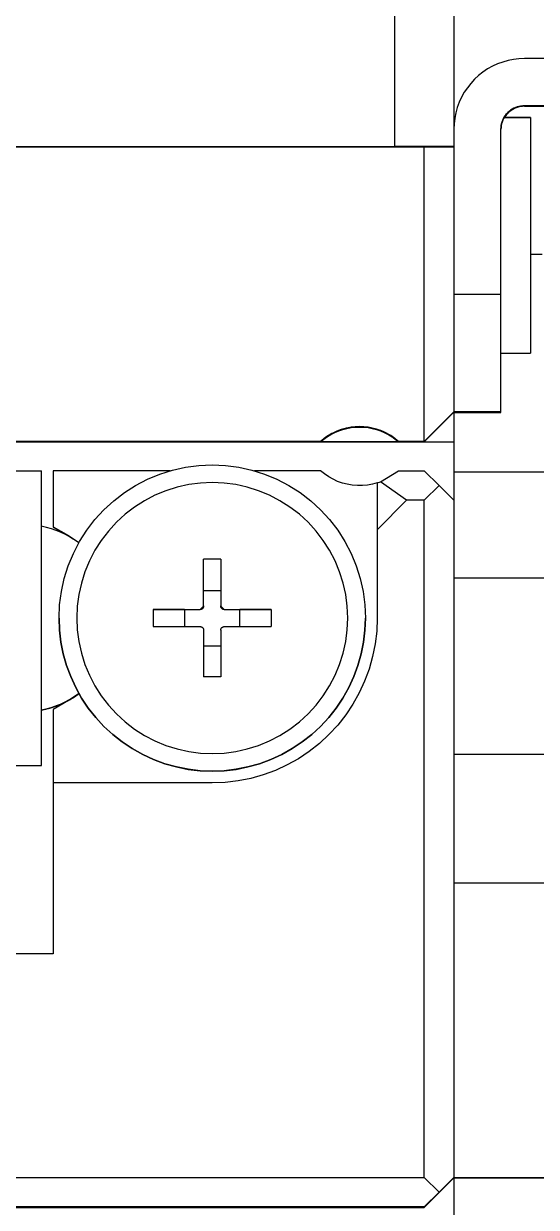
# Model space of a CAD drawing. Extents: x 0 to 634, y -8 to 556.
# Drawn here: x 608.23 to 616.93, y 260.28 to 280.38 of the extents above; entities that cross this region are included whole.
import ezdxf

# ---------------------------------------------------------------- set-up
doc = ezdxf.new("R2010")
doc.units = 0
doc.header["$LTSCALE"] = 0.5
doc.layers.add('MSM_CONTINUOUS', color=7, linetype='CONTINUOUS')

msp = doc.modelspace()

# ---------------------------------------------------------------- linework, layer by layer
at = {"layer": 'MSM_CONTINUOUS'}
for p, q in [((614.526, 278.287), (614.526, 309.287)), ((615.526, 309.287), (615.526, 278.287)), ((616.539, 279.768), (616.446, 279.749)), ((616.632, 279.779), (616.539, 279.768)), ((616.726, 279.783), (616.632, 279.779)), ((630.326, 279.783), (616.726, 279.783)), ((616.099, 279.606), (616.021, 279.553)), ((616.182, 279.652), (616.099, 279.606)), ((616.267, 279.691), (616.182, 279.652)), ((616.356, 279.724), (616.267, 279.691)), ((616.446, 279.749), (616.356, 279.724)), ((615.878, 279.431), (615.814, 279.362)), ((615.947, 279.495), (615.878, 279.431)), ((616.021, 279.553), (615.947, 279.495)), ((615.703, 279.21), (615.657, 279.127)), ((615.756, 279.288), (615.703, 279.21)), ((615.814, 279.362), (615.756, 279.288)), ((615.618, 279.042), (615.585, 278.953)), ((615.657, 279.127), (615.618, 279.042)), ((616.573, 278.952), (616.603, 278.963)), ((616.59, 278.957), (616.623, 278.968)), ((616.624, 278.965), (616.591, 278.955)), ((616.591, 278.954), (616.624, 278.965)), ((616.603, 278.963), (616.633, 278.972)), ((616.633, 278.971), (616.603, 278.962)), ((616.623, 278.968), (616.657, 278.975)), ((616.658, 278.973), (616.624, 278.965)), ((616.624, 278.965), (616.658, 278.972)), ((616.658, 278.969), (616.625, 278.961)), ((616.633, 278.972), (616.664, 278.978)), ((616.664, 278.977), (616.633, 278.971)), ((616.657, 278.975), (616.692, 278.98)), ((616.692, 278.977), (616.658, 278.973)), ((616.658, 278.972), (616.692, 278.977)), ((616.692, 278.973), (616.658, 278.969)), ((616.664, 278.978), (616.695, 278.981)), ((616.695, 278.981), (616.664, 278.977)), ((616.692, 278.98), (616.726, 278.981)), ((616.726, 278.979), (616.692, 278.977)), ((616.692, 278.977), (616.726, 278.978)), ((616.726, 278.974), (616.692, 278.973)), ((616.695, 278.981), (616.726, 278.983)), ((616.726, 278.982), (616.695, 278.981)), ((630.326, 278.983), (616.726, 278.983)), ((616.726, 278.983), (616.726, 278.982)), ((616.726, 278.982), (617.526, 278.982)), ((617.526, 278.981), (616.726, 278.981)), ((616.726, 278.981), (616.726, 278.979)), ((616.726, 278.979), (617.526, 278.979)), ((617.526, 278.978), (616.726, 278.978)), ((616.726, 278.978), (616.726, 278.974)), ((616.726, 278.974), (621.526, 278.974)), ((615.541, 278.77), (615.53, 278.677)), ((615.56, 278.863), (615.541, 278.77)), ((615.585, 278.953), (615.56, 278.863)), ((616.357, 278.736), (616.37, 278.764)), ((616.37, 278.763), (616.357, 278.735)), ((616.37, 278.764), (616.385, 278.792)), ((616.385, 278.791), (616.37, 278.763)), ((616.38, 278.781), (616.399, 278.811)), ((616.826, 278.781), (616.38, 278.781)), ((616.826, 278.778), (616.38, 278.778)), ((616.401, 278.811), (616.382, 278.781)), ((616.382, 278.781), (616.401, 278.81)), ((616.403, 278.81), (616.384, 278.781)), ((616.385, 278.792), (616.403, 278.818)), ((616.403, 278.817), (616.385, 278.791)), ((616.399, 278.811), (616.42, 278.839)), ((616.422, 278.838), (616.401, 278.811)), ((616.401, 278.81), (616.422, 278.838)), ((616.403, 278.818), (616.422, 278.842)), ((616.422, 278.842), (616.403, 278.817)), ((616.424, 278.837), (616.403, 278.81)), ((616.42, 278.839), (616.444, 278.864)), ((616.422, 278.842), (616.444, 278.865)), ((616.444, 278.865), (616.422, 278.842)), ((616.445, 278.863), (616.422, 278.838)), ((616.422, 278.838), (616.446, 278.863)), ((616.448, 278.862), (616.424, 278.837)), ((616.444, 278.864), (616.47, 278.888)), ((616.444, 278.865), (616.467, 278.887)), ((616.467, 278.886), (616.444, 278.865)), ((616.471, 278.886), (616.445, 278.863)), ((616.446, 278.863), (616.471, 278.886)), ((616.474, 278.884), (616.448, 278.862)), ((616.467, 278.887), (616.491, 278.906)), ((616.491, 278.905), (616.467, 278.886)), ((616.47, 278.888), (616.497, 278.909)), ((616.499, 278.907), (616.471, 278.886)), ((616.471, 278.886), (616.499, 278.907)), ((616.501, 278.905), (616.474, 278.884)), ((616.491, 278.906), (616.517, 278.924)), ((616.517, 278.923), (616.491, 278.905)), ((616.497, 278.909), (616.527, 278.928)), ((616.528, 278.926), (616.499, 278.907)), ((616.499, 278.907), (616.528, 278.925)), ((616.53, 278.923), (616.501, 278.905)), ((616.517, 278.924), (616.545, 278.939)), ((616.545, 278.938), (616.517, 278.923)), ((616.527, 278.928), (616.558, 278.944)), ((616.559, 278.942), (616.528, 278.926)), ((616.528, 278.925), (616.559, 278.941)), ((616.56, 278.938), (616.53, 278.923)), ((616.545, 278.939), (616.573, 278.952)), ((616.573, 278.951), (616.545, 278.938)), ((616.558, 278.944), (616.59, 278.957)), ((616.591, 278.955), (616.559, 278.942)), ((616.559, 278.941), (616.591, 278.954)), ((616.592, 278.951), (616.56, 278.938)), ((616.603, 278.962), (616.573, 278.951)), ((616.625, 278.961), (616.592, 278.951)), ((616.826, 278.781), (616.826, 274.778)), ((615.53, 278.677), (615.526, 278.583)), ((616.326, 278.583), (616.328, 278.614)), ((616.328, 278.613), (616.326, 278.582)), ((616.326, 273.775), (616.326, 278.583)), ((616.328, 278.614), (616.331, 278.645)), ((616.331, 278.644), (616.328, 278.613)), ((616.331, 278.645), (616.338, 278.676)), ((616.338, 278.675), (616.331, 278.644)), ((616.338, 278.676), (616.346, 278.706)), ((616.346, 278.705), (616.338, 278.675)), ((616.346, 278.706), (616.357, 278.736)), ((616.357, 278.735), (616.346, 278.705)), ((575.526, 278.283), (615.526, 278.283)), ((576.526, 278.287), (614.526, 278.287)), ((615.526, 278.287), (614.526, 278.287)), ((615.026, 273.277), (615.026, 278.283)), ((615.526, 278.287), (615.526, 273.777)), ((616.826, 276.461), (617.026, 276.461)), ((615.526, 275.783), (616.326, 275.783)), ((616.326, 274.781), (616.826, 274.781)), ((616.326, 274.778), (616.826, 274.778)), ((615.026, 273.283), (615.526, 273.783)), ((615.526, 273.777), (615.026, 273.277)), ((615.526, 273.777), (615.026, 273.277)), ((616.326, 273.782), (615.526, 273.782)), ((615.526, 273.777), (615.526, 250.768)), ((615.526, 273.775), (616.326, 273.775)), ((613.299, 273.31), (613.333, 273.337)), ((613.313, 273.317), (613.341, 273.338)), ((613.337, 273.336), (613.313, 273.317)), ((613.354, 273.352), (613.318, 273.326)), ((613.38, 273.37), (613.321, 273.328)), ((613.321, 273.323), (613.38, 273.365)), ((613.333, 273.337), (613.369, 273.362)), ((613.361, 273.353), (613.337, 273.336)), ((613.341, 273.338), (613.37, 273.358)), ((613.391, 273.377), (613.354, 273.352)), ((613.385, 273.369), (613.361, 273.353)), ((613.369, 273.362), (613.404, 273.385)), ((613.37, 273.358), (613.399, 273.377)), ((613.442, 273.407), (613.38, 273.37)), ((613.38, 273.365), (613.442, 273.402)), ((613.41, 273.384), (613.385, 273.369)), ((613.428, 273.399), (613.391, 273.377)), ((613.399, 273.377), (613.428, 273.394)), ((613.404, 273.385), (613.441, 273.406)), ((613.435, 273.399), (613.41, 273.384)), ((613.455, 273.414), (613.428, 273.399)), ((613.428, 273.394), (613.458, 273.411)), ((613.46, 273.412), (613.435, 273.399)), ((613.441, 273.406), (613.477, 273.425)), ((613.506, 273.44), (613.442, 273.407)), ((613.442, 273.402), (613.506, 273.435)), ((613.483, 273.429), (613.455, 273.414)), ((613.458, 273.411), (613.488, 273.426)), ((613.501, 273.433), (613.46, 273.412)), ((613.477, 273.425), (613.513, 273.443)), ((613.527, 273.449), (613.483, 273.429)), ((613.488, 273.426), (613.518, 273.44)), ((613.542, 273.451), (613.501, 273.433)), ((613.573, 273.468), (613.506, 273.44)), ((613.506, 273.435), (613.573, 273.463)), ((613.513, 273.443), (613.55, 273.458)), ((613.518, 273.44), (613.561, 273.458)), ((613.571, 273.467), (613.527, 273.449)), ((613.583, 273.467), (613.542, 273.451)), ((613.55, 273.458), (613.591, 273.474)), ((613.561, 273.458), (613.605, 273.474)), ((613.615, 273.483), (613.571, 273.467)), ((613.641, 273.491), (613.573, 273.468)), ((613.573, 273.463), (613.641, 273.486)), ((613.623, 273.481), (613.583, 273.467)), ((613.591, 273.474), (613.631, 273.487)), ((613.605, 273.474), (613.648, 273.488)), ((613.658, 273.496), (613.615, 273.483)), ((613.663, 273.493), (613.623, 273.481)), ((613.631, 273.487), (613.671, 273.499)), ((613.711, 273.509), (613.641, 273.491)), ((613.641, 273.486), (613.711, 273.504)), ((613.648, 273.488), (613.691, 273.499)), ((613.701, 273.507), (613.658, 273.496)), ((613.702, 273.502), (613.663, 273.493)), ((613.671, 273.499), (613.711, 273.508)), ((613.691, 273.499), (613.734, 273.509)), ((613.743, 273.515), (613.701, 273.507)), ((613.74, 273.51), (613.702, 273.502)), ((613.782, 273.522), (613.711, 273.509)), ((613.711, 273.504), (613.782, 273.517)), ((613.711, 273.508), (613.75, 273.516)), ((613.734, 273.509), (613.776, 273.516)), ((613.777, 273.517), (613.74, 273.51)), ((613.773, 273.521), (613.743, 273.515)), ((613.75, 273.516), (613.788, 273.522)), ((613.804, 273.525), (613.773, 273.521)), ((613.776, 273.516), (613.818, 273.522)), ((613.827, 273.523), (613.777, 273.517)), ((613.854, 273.53), (613.782, 273.522)), ((613.782, 273.517), (613.854, 273.525)), ((613.788, 273.522), (613.844, 273.528)), ((613.855, 273.53), (613.804, 273.525)), ((613.818, 273.522), (613.858, 273.525)), ((613.876, 273.527), (613.827, 273.523)), ((613.844, 273.528), (613.899, 273.531)), ((613.926, 273.533), (613.854, 273.53)), ((613.854, 273.525), (613.926, 273.527)), ((613.905, 273.532), (613.855, 273.53)), ((613.858, 273.525), (613.916, 273.527)), ((613.923, 273.528), (613.876, 273.527)), ((613.899, 273.531), (613.952, 273.532)), ((613.968, 273.531), (613.905, 273.532)), ((613.916, 273.527), (613.971, 273.526)), ((613.968, 273.527), (613.923, 273.528)), ((613.999, 273.53), (613.926, 273.533)), ((613.926, 273.527), (613.999, 273.525)), ((613.952, 273.532), (614.002, 273.529)), ((614.029, 273.527), (613.968, 273.531)), ((614.011, 273.524), (613.968, 273.527)), ((613.971, 273.526), (614.024, 273.523)), ((614.071, 273.522), (613.999, 273.53)), ((613.999, 273.525), (614.071, 273.517)), ((614.002, 273.529), (614.051, 273.524)), ((614.052, 273.52), (614.011, 273.524)), ((614.024, 273.523), (614.075, 273.516)), ((614.086, 273.52), (614.029, 273.527)), ((614.051, 273.524), (614.12, 273.513)), ((614.092, 273.514), (614.052, 273.52)), ((614.142, 273.509), (614.071, 273.522)), ((614.071, 273.517), (614.142, 273.504)), ((614.075, 273.516), (614.123, 273.508)), ((614.126, 273.512), (614.086, 273.52)), ((614.13, 273.507), (614.092, 273.514)), ((614.12, 273.513), (614.182, 273.499)), ((614.123, 273.508), (614.17, 273.497)), ((614.164, 273.504), (614.126, 273.512)), ((614.182, 273.495), (614.13, 273.507)), ((614.212, 273.491), (614.142, 273.509)), ((614.142, 273.504), (614.212, 273.486)), ((614.228, 273.486), (614.164, 273.504)), ((614.17, 273.497), (614.213, 273.485)), ((614.23, 273.481), (614.182, 273.495)), ((614.28, 273.468), (614.212, 273.491)), ((614.212, 273.486), (614.28, 273.463)), ((614.213, 273.485), (614.254, 273.472)), ((614.286, 273.465), (614.228, 273.486)), ((614.274, 273.465), (614.23, 273.481)), ((614.254, 273.472), (614.303, 273.454)), ((614.315, 273.449), (614.274, 273.465)), ((614.347, 273.44), (614.28, 273.468)), ((614.28, 273.463), (614.347, 273.435)), ((614.338, 273.444), (614.286, 273.465)), ((614.303, 273.454), (614.348, 273.435)), ((614.352, 273.433), (614.315, 273.449)), ((614.384, 273.422), (614.338, 273.444)), ((614.411, 273.407), (614.347, 273.44)), ((614.347, 273.435), (614.411, 273.402)), ((614.348, 273.435), (614.387, 273.415)), ((614.386, 273.416), (614.352, 273.433)), ((614.423, 273.4), (614.384, 273.422)), ((614.415, 273.4), (614.386, 273.416)), ((614.387, 273.415), (614.422, 273.396)), ((614.473, 273.37), (614.411, 273.407)), ((614.411, 273.402), (614.473, 273.365)), ((614.442, 273.385), (614.415, 273.4)), ((614.422, 273.396), (614.453, 273.378)), ((614.456, 273.38), (614.423, 273.4)), ((614.469, 273.368), (614.442, 273.385)), ((614.453, 273.378), (614.478, 273.362)), ((614.48, 273.365), (614.456, 273.38)), ((614.491, 273.353), (614.469, 273.368)), ((614.532, 273.328), (614.473, 273.37)), ((614.473, 273.365), (614.532, 273.323)), ((614.478, 273.362), (614.498, 273.348)), ((614.5, 273.352), (614.48, 273.365)), ((614.508, 273.341), (614.491, 273.353)), ((614.498, 273.348), (614.513, 273.337)), ((614.514, 273.341), (614.5, 273.352)), ((614.519, 273.333), (614.508, 273.341)), ((614.513, 273.337), (614.522, 273.331)), ((614.523, 273.335), (614.514, 273.341)), ((613.265, 273.283), (607.726, 273.283)), ((607.726, 273.277), (613.265, 273.277)), ((607.726, 273.276), (613.275, 273.276)), ((608.536, 273.282), (608.526, 273.282)), ((608.526, 273.282), (608.536, 273.282)), ((608.536, 273.278), (608.526, 273.278)), ((608.526, 273.278), (608.536, 273.278)), ((608.563, 273.282), (608.536, 273.282)), ((608.536, 273.282), (608.563, 273.282)), ((608.563, 273.278), (608.536, 273.278)), ((608.536, 273.278), (608.563, 273.278)), ((608.609, 273.282), (608.563, 273.282)), ((608.563, 273.282), (608.609, 273.282)), ((608.609, 273.278), (608.563, 273.278)), ((608.563, 273.278), (608.609, 273.278)), ((608.672, 273.282), (608.609, 273.282)), ((608.609, 273.282), (608.672, 273.282)), ((608.672, 273.278), (608.609, 273.278)), ((608.609, 273.278), (608.672, 273.278)), ((608.753, 273.282), (608.672, 273.282)), ((608.672, 273.282), (608.753, 273.282)), ((608.753, 273.278), (608.672, 273.278)), ((608.672, 273.278), (608.753, 273.278)), ((608.85, 273.282), (608.753, 273.282)), ((608.753, 273.282), (608.85, 273.282)), ((608.85, 273.278), (608.753, 273.278)), ((608.753, 273.278), (608.85, 273.278)), ((608.965, 273.282), (608.85, 273.282)), ((608.85, 273.282), (608.965, 273.282)), ((608.965, 273.278), (608.85, 273.278)), ((608.85, 273.278), (608.965, 273.278)), ((609.094, 273.282), (608.965, 273.282)), ((608.965, 273.282), (609.094, 273.282)), ((609.094, 273.278), (608.965, 273.278)), ((608.965, 273.278), (609.094, 273.277)), ((609.239, 273.282), (609.094, 273.282)), ((609.094, 273.282), (609.239, 273.282)), ((609.239, 273.278), (609.094, 273.278)), ((609.094, 273.277), (609.239, 273.277)), ((609.397, 273.282), (609.239, 273.282)), ((609.239, 273.282), (609.397, 273.282)), ((609.397, 273.278), (609.239, 273.278)), ((609.239, 273.277), (609.397, 273.277)), ((609.569, 273.282), (609.397, 273.282)), ((609.397, 273.282), (609.569, 273.282)), ((609.569, 273.278), (609.397, 273.278)), ((609.397, 273.277), (609.569, 273.277)), ((609.753, 273.282), (609.569, 273.282)), ((609.569, 273.282), (609.753, 273.282)), ((609.753, 273.278), (609.569, 273.278)), ((609.569, 273.277), (609.753, 273.277)), ((609.947, 273.282), (609.753, 273.282)), ((609.753, 273.282), (609.947, 273.282)), ((609.947, 273.278), (609.753, 273.278)), ((609.753, 273.277), (609.947, 273.277)), ((610.151, 273.282), (609.947, 273.282)), ((609.947, 273.282), (610.151, 273.282)), ((610.151, 273.278), (609.947, 273.278)), ((609.947, 273.277), (610.151, 273.277)), ((610.363, 273.282), (610.151, 273.282)), ((610.151, 273.282), (610.363, 273.282)), ((610.363, 273.278), (610.151, 273.278)), ((610.151, 273.277), (610.363, 273.277)), ((610.583, 273.282), (610.363, 273.282)), ((610.363, 273.282), (610.583, 273.282)), ((610.583, 273.278), (610.363, 273.278)), ((610.363, 273.277), (610.583, 273.277)), ((610.808, 273.282), (610.583, 273.282)), ((610.583, 273.282), (610.808, 273.282)), ((610.808, 273.278), (610.583, 273.278)), ((610.583, 273.277), (610.808, 273.277)), ((611.038, 273.282), (610.808, 273.282)), ((610.808, 273.282), (611.038, 273.282)), ((611.038, 273.278), (610.808, 273.278)), ((610.808, 273.277), (611.038, 273.277)), ((611.27, 273.282), (611.038, 273.282)), ((611.038, 273.282), (611.27, 273.282)), ((611.27, 273.278), (611.038, 273.278)), ((611.038, 273.277), (611.27, 273.277)), ((611.505, 273.282), (611.27, 273.282)), ((611.27, 273.282), (611.505, 273.282)), ((611.505, 273.278), (611.27, 273.278)), ((611.27, 273.277), (611.505, 273.277)), ((611.739, 273.282), (611.505, 273.282)), ((611.505, 273.282), (611.739, 273.282)), ((611.739, 273.278), (611.505, 273.278)), ((611.505, 273.277), (611.739, 273.277)), ((611.972, 273.282), (611.739, 273.282)), ((611.739, 273.282), (611.972, 273.282)), ((611.972, 273.278), (611.739, 273.278)), ((611.739, 273.277), (611.972, 273.277)), ((612.202, 273.282), (611.972, 273.282)), ((611.972, 273.282), (612.202, 273.282)), ((612.202, 273.278), (611.972, 273.278)), ((611.972, 273.277), (612.202, 273.277)), ((612.429, 273.282), (612.202, 273.282)), ((612.202, 273.282), (612.429, 273.282)), ((612.429, 273.278), (612.202, 273.278)), ((612.202, 273.277), (612.429, 273.277)), ((612.649, 273.282), (612.429, 273.282)), ((612.429, 273.282), (612.649, 273.282)), ((612.649, 273.278), (612.429, 273.278)), ((612.429, 273.277), (612.649, 273.277)), ((612.863, 273.282), (612.649, 273.282)), ((612.649, 273.282), (612.863, 273.282)), ((612.863, 273.278), (612.649, 273.278)), ((612.649, 273.277), (612.863, 273.277)), ((613.069, 273.282), (612.863, 273.282)), ((612.863, 273.282), (613.069, 273.282)), ((613.069, 273.278), (612.863, 273.278)), ((612.863, 273.277), (613.069, 273.277)), ((613.265, 273.282), (613.069, 273.282)), ((613.069, 273.282), (613.265, 273.282)), ((613.265, 273.278), (613.069, 273.278)), ((613.069, 273.277), (613.265, 273.277)), ((613.321, 273.328), (613.265, 273.283)), ((613.265, 273.277), (613.321, 273.323)), ((613.265, 273.282), (613.299, 273.31)), ((613.291, 273.305), (613.265, 273.282)), ((613.289, 273.298), (613.265, 273.278)), ((613.265, 273.277), (613.285, 273.295)), ((613.265, 273.282), (613.265, 273.283)), ((613.265, 273.278), (613.265, 273.282)), ((613.265, 273.277), (613.265, 273.277)), ((615.026, 273.277), (613.277, 273.277)), ((613.277, 273.276), (615.526, 273.276)), ((613.285, 273.295), (613.313, 273.317)), ((613.313, 273.317), (613.289, 273.298)), ((613.318, 273.326), (613.291, 273.305)), ((614.525, 273.329), (614.519, 273.333)), ((614.522, 273.331), (614.526, 273.328)), ((614.526, 273.332), (614.523, 273.335)), ((614.526, 273.328), (614.525, 273.329)), ((614.526, 273.332), (614.526, 273.332)), ((614.526, 273.328), (614.526, 273.328)), ((614.588, 273.283), (614.532, 273.328)), ((614.532, 273.323), (614.588, 273.277)), ((615.026, 273.283), (614.588, 273.283)), ((614.588, 273.283), (614.588, 273.277)), ((615.026, 273.277), (615.526, 273.277)), ((607.926, 272.782), (608.526, 272.782)), ((608.526, 267.778), (608.526, 272.782)), ((610.712, 272.782), (608.726, 272.782)), ((608.726, 272.782), (608.726, 271.828)), ((610.537, 272.726), (610.754, 272.794)), ((610.754, 272.794), (610.975, 272.843)), ((610.975, 272.843), (611.2, 272.873)), ((611.2, 272.873), (611.426, 272.883)), ((611.426, 272.883), (611.653, 272.873)), ((611.653, 272.873), (611.878, 272.843)), ((611.878, 272.843), (612.099, 272.794)), ((612.099, 272.794), (612.316, 272.726)), ((613.265, 272.782), (612.141, 272.782)), ((613.332, 272.729), (613.265, 272.782)), ((614.281, 272.598), (614.588, 272.783)), ((614.588, 272.783), (615.026, 272.783)), ((615.026, 272.783), (615.276, 272.533)), ((617.276, 272.761), (615.526, 272.761)), ((609.935, 272.412), (610.126, 272.534)), ((610.126, 272.534), (610.328, 272.639)), ((610.328, 272.639), (610.537, 272.726)), ((611.027, 272.548), (610.831, 272.504)), ((611.226, 272.574), (611.027, 272.548)), ((611.426, 272.583), (611.226, 272.574)), ((611.627, 272.574), (611.426, 272.583)), ((611.826, 272.548), (611.627, 272.574)), ((612.022, 272.504), (611.826, 272.548)), ((612.316, 272.726), (612.525, 272.639)), ((612.525, 272.639), (612.726, 272.534)), ((612.726, 272.534), (612.918, 272.412)), ((613.403, 272.681), (613.332, 272.729)), ((613.477, 272.639), (613.403, 272.681)), ((613.555, 272.604), (613.477, 272.639)), ((613.636, 272.576), (613.555, 272.604)), ((613.719, 272.554), (613.636, 272.576)), ((613.803, 272.54), (613.719, 272.554)), ((613.889, 272.533), (613.803, 272.54)), ((613.974, 272.534), (613.889, 272.533)), ((614.06, 272.541), (613.974, 272.534)), ((614.144, 272.556), (614.06, 272.541)), ((614.226, 272.579), (614.144, 272.556)), ((614.226, 272.579), (614.281, 272.598)), ((614.226, 272.579), (614.226, 270.283)), ((614.726, 272.283), (614.281, 272.598)), ((615.276, 272.533), (615.026, 272.283)), ((615.526, 272.283), (615.276, 272.533)), ((609.755, 272.274), (609.935, 272.412)), ((610.454, 272.367), (610.276, 272.274)), ((610.64, 272.444), (610.454, 272.367)), ((610.831, 272.504), (610.64, 272.444)), ((612.213, 272.444), (612.022, 272.504)), ((612.399, 272.367), (612.213, 272.444)), ((612.576, 272.274), (612.399, 272.367)), ((612.918, 272.412), (613.098, 272.274)), ((609.588, 272.121), (609.755, 272.274)), ((610.107, 272.167), (609.948, 272.045)), ((610.276, 272.274), (610.107, 272.167)), ((612.746, 272.167), (612.576, 272.274)), ((612.905, 272.045), (612.746, 272.167)), ((613.098, 272.274), (613.265, 272.121)), ((614.226, 271.783), (614.726, 272.283)), ((615.026, 272.283), (614.726, 272.283)), ((615.026, 260.783), (615.026, 272.283)), ((609.297, 271.774), (609.435, 271.954)), ((609.435, 271.954), (609.588, 272.121)), ((609.948, 272.045), (609.8, 271.909)), ((613.053, 271.909), (612.905, 272.045)), ((613.265, 272.121), (613.418, 271.954)), ((613.418, 271.954), (613.556, 271.774)), ((608.726, 271.833), (608.986, 271.683)), ((608.726, 271.828), (608.986, 271.678)), ((609.175, 271.583), (609.297, 271.774)), ((609.665, 271.761), (609.542, 271.602)), ((609.8, 271.909), (609.665, 271.761)), ((613.188, 271.761), (613.053, 271.909)), ((613.311, 271.602), (613.188, 271.761)), ((613.556, 271.774), (613.678, 271.583)), ((608.986, 271.683), (609.165, 271.565)), ((608.986, 271.683), (608.986, 271.678)), ((608.986, 271.678), (609.068, 271.628)), ((609.07, 271.381), (609.175, 271.583)), ((609.542, 271.602), (609.435, 271.433)), ((613.418, 271.433), (613.311, 271.602)), ((613.678, 271.583), (613.783, 271.381)), ((608.983, 271.172), (609.07, 271.381)), ((609.435, 271.433), (609.342, 271.255)), ((613.511, 271.255), (613.418, 271.433)), ((613.783, 271.381), (613.87, 271.172)), ((608.915, 270.956), (608.983, 271.172)), ((609.342, 271.255), (609.265, 271.069)), ((611.571, 271.283), (611.281, 271.283)), ((611.281, 270.487), (611.281, 271.283)), ((611.571, 271.283), (611.571, 270.487)), ((613.588, 271.069), (613.511, 271.255)), ((613.87, 271.172), (613.938, 270.956)), ((608.866, 270.734), (608.915, 270.956)), ((609.265, 271.069), (609.205, 270.878)), ((613.648, 270.878), (613.588, 271.069)), ((613.938, 270.956), (613.987, 270.734)), ((615.526, 270.964), (617.276, 270.964)), ((608.836, 270.509), (608.866, 270.734)), ((609.205, 270.878), (609.161, 270.682)), ((611.281, 270.752), (611.571, 270.752)), ((613.692, 270.682), (613.648, 270.878)), ((613.987, 270.734), (614.017, 270.509)), ((609.161, 270.682), (609.135, 270.483)), ((613.718, 270.483), (613.692, 270.682)), ((608.826, 270.283), (608.836, 270.509)), ((609.135, 270.483), (609.126, 270.283)), ((610.426, 270.428), (611.221, 270.428)), ((610.426, 270.428), (610.426, 270.138)), ((610.956, 270.427), (610.426, 270.428)), ((610.956, 270.427), (610.956, 270.137)), ((610.956, 270.427), (611.221, 270.427)), ((611.221, 270.427), (611.281, 270.487)), ((611.226, 270.428), (611.221, 270.428)), ((611.221, 270.428), (611.221, 270.427)), ((611.231, 270.428), (611.226, 270.428)), ((611.235, 270.429), (611.231, 270.428)), ((611.24, 270.431), (611.235, 270.429)), ((611.244, 270.432), (611.24, 270.431)), ((611.249, 270.434), (611.244, 270.432)), ((611.253, 270.436), (611.249, 270.434)), ((611.257, 270.439), (611.253, 270.436)), ((611.26, 270.442), (611.257, 270.439)), ((611.264, 270.445), (611.26, 270.442)), ((611.267, 270.449), (611.264, 270.445)), ((611.27, 270.452), (611.267, 270.449)), ((611.273, 270.456), (611.27, 270.452)), ((611.275, 270.46), (611.273, 270.456)), ((611.277, 270.465), (611.275, 270.46)), ((611.279, 270.469), (611.277, 270.465)), ((611.28, 270.474), (611.279, 270.469)), ((611.281, 270.478), (611.28, 270.474)), ((611.281, 270.488), (611.281, 270.483)), ((611.281, 270.483), (611.281, 270.478)), ((611.572, 270.483), (611.571, 270.488)), ((611.571, 270.487), (611.631, 270.427)), ((611.572, 270.478), (611.572, 270.483)), ((611.573, 270.474), (611.572, 270.478)), ((611.574, 270.469), (611.573, 270.474)), ((611.576, 270.465), (611.574, 270.469)), ((611.578, 270.46), (611.576, 270.465)), ((611.58, 270.456), (611.578, 270.46)), ((611.583, 270.452), (611.58, 270.456)), ((611.586, 270.449), (611.583, 270.452)), ((611.589, 270.445), (611.586, 270.449)), ((611.593, 270.442), (611.589, 270.445)), ((611.596, 270.439), (611.593, 270.442)), ((611.6, 270.436), (611.596, 270.439)), ((611.604, 270.434), (611.6, 270.436)), ((611.609, 270.432), (611.604, 270.434)), ((611.613, 270.431), (611.609, 270.432)), ((611.617, 270.429), (611.613, 270.431)), ((611.622, 270.428), (611.617, 270.429)), ((611.627, 270.428), (611.622, 270.428)), ((611.631, 270.428), (611.627, 270.428)), ((611.631, 270.428), (612.426, 270.428)), ((611.631, 270.427), (611.631, 270.428)), ((611.631, 270.427), (611.896, 270.427)), ((612.426, 270.428), (611.896, 270.427)), ((611.896, 270.137), (611.896, 270.427)), ((612.426, 270.428), (612.426, 270.138)), ((613.726, 270.283), (613.718, 270.483)), ((614.017, 270.509), (614.026, 270.283)), ((608.834, 270.079), (608.826, 270.283)), ((608.826, 270.282), (608.834, 270.078)), ((609.126, 270.283), (609.135, 270.082)), ((610.426, 270.138), (611.221, 270.138)), ((611.221, 270.138), (611.226, 270.137)), ((611.226, 270.137), (611.231, 270.137)), ((611.231, 270.137), (611.235, 270.136)), ((611.235, 270.136), (611.24, 270.135)), ((611.24, 270.135), (611.244, 270.133)), ((611.244, 270.133), (611.249, 270.131)), ((611.249, 270.131), (611.253, 270.129)), ((611.253, 270.129), (611.257, 270.126)), ((611.257, 270.126), (611.26, 270.123)), ((611.26, 270.123), (611.264, 270.12)), ((611.264, 270.12), (611.267, 270.117)), ((611.586, 270.117), (611.589, 270.12)), ((611.589, 270.12), (611.593, 270.123)), ((611.593, 270.123), (611.596, 270.126)), ((611.596, 270.126), (611.6, 270.129)), ((611.6, 270.129), (611.604, 270.131)), ((611.604, 270.131), (611.609, 270.133)), ((611.609, 270.133), (611.613, 270.135)), ((611.613, 270.135), (611.617, 270.136)), ((611.617, 270.136), (611.622, 270.137)), ((611.622, 270.137), (611.627, 270.137)), ((611.627, 270.137), (611.631, 270.138)), ((611.631, 270.138), (612.426, 270.138)), ((613.718, 270.082), (613.726, 270.283)), ((614.026, 270.283), (614.018, 270.079)), ((614.018, 270.078), (614.026, 270.282)), ((614.226, 270.283), (614.218, 270.063)), ((608.858, 269.876), (608.834, 270.079)), ((608.834, 270.078), (608.858, 269.876)), ((609.135, 270.082), (609.161, 269.883)), ((611.267, 270.117), (611.27, 270.113)), ((611.27, 270.113), (611.273, 270.109)), ((611.273, 270.109), (611.275, 270.105)), ((611.275, 270.105), (611.277, 270.101)), ((611.277, 270.101), (611.279, 270.096)), ((611.279, 270.096), (611.28, 270.092)), ((611.28, 270.092), (611.281, 270.087)), ((611.281, 270.087), (611.281, 270.082)), ((611.281, 270.082), (611.281, 270.078)), ((611.281, 270.078), (611.281, 269.283)), ((611.571, 270.078), (611.572, 270.082)), ((611.571, 270.078), (611.571, 269.283)), ((611.572, 270.087), (611.573, 270.092)), ((611.572, 270.082), (611.572, 270.087)), ((611.573, 270.092), (611.574, 270.096)), ((611.574, 270.096), (611.576, 270.101)), ((611.576, 270.101), (611.578, 270.105)), ((611.578, 270.105), (611.58, 270.109)), ((611.58, 270.109), (611.583, 270.113)), ((611.583, 270.113), (611.586, 270.117)), ((613.692, 269.883), (613.718, 270.082)), ((614.018, 270.079), (613.994, 269.876)), ((613.994, 269.876), (614.018, 270.078)), ((614.218, 270.063), (614.192, 269.845)), ((608.898, 269.676), (608.858, 269.876)), ((608.858, 269.876), (608.898, 269.676)), ((609.161, 269.883), (609.205, 269.687)), ((611.281, 269.812), (611.571, 269.812)), ((613.648, 269.687), (613.692, 269.883)), ((613.994, 269.876), (613.955, 269.676)), ((613.955, 269.676), (613.994, 269.876)), ((614.192, 269.845), (614.149, 269.629)), ((608.954, 269.479), (608.898, 269.676)), ((608.898, 269.676), (608.954, 269.479)), ((609.205, 269.687), (609.265, 269.496)), ((613.588, 269.496), (613.648, 269.687)), ((613.955, 269.676), (613.899, 269.479)), ((613.899, 269.479), (613.955, 269.676)), ((614.149, 269.629), (614.089, 269.417)), ((609.024, 269.288), (608.954, 269.479)), ((608.954, 269.479), (609.024, 269.288)), ((609.265, 269.496), (609.342, 269.311)), ((613.511, 269.311), (613.588, 269.496)), ((613.899, 269.479), (613.829, 269.288)), ((613.829, 269.288), (613.899, 269.479)), ((614.089, 269.417), (614.013, 269.211)), ((609.11, 269.102), (609.024, 269.288)), ((609.024, 269.288), (609.11, 269.102)), ((609.342, 269.311), (609.435, 269.133)), ((609.435, 269.133), (609.542, 268.963)), ((611.571, 269.283), (611.281, 269.283)), ((613.311, 268.963), (613.418, 269.133)), ((613.418, 269.133), (613.511, 269.311)), ((613.829, 269.288), (613.743, 269.102)), ((613.743, 269.102), (613.829, 269.288)), ((614.013, 269.211), (613.921, 269.011)), ((609.151, 268.99), (608.986, 268.882)), ((609.21, 268.924), (609.11, 269.102)), ((609.11, 269.102), (609.21, 268.924)), ((609.323, 268.754), (609.21, 268.924)), ((609.21, 268.924), (609.323, 268.754)), ((609.542, 268.963), (609.665, 268.804)), ((613.188, 268.804), (613.311, 268.963)), ((613.643, 268.924), (613.53, 268.754)), ((613.53, 268.754), (613.643, 268.924)), ((613.743, 269.102), (613.643, 268.924)), ((613.643, 268.924), (613.743, 269.102)), ((613.921, 269.011), (613.814, 268.82)), ((608.986, 268.882), (608.726, 268.732)), ((608.726, 268.732), (608.726, 264.583)), ((609.449, 268.594), (609.323, 268.754)), ((609.323, 268.754), (609.449, 268.594)), ((609.665, 268.804), (609.8, 268.656)), ((613.053, 268.656), (613.188, 268.804)), ((613.53, 268.754), (613.404, 268.594)), ((613.404, 268.594), (613.53, 268.754)), ((613.814, 268.82), (613.692, 268.637)), ((609.588, 268.444), (609.449, 268.594)), ((609.449, 268.594), (609.588, 268.444)), ((609.8, 268.656), (609.948, 268.521)), ((609.948, 268.521), (610.107, 268.399)), ((612.746, 268.399), (612.905, 268.521)), ((612.905, 268.521), (613.053, 268.656)), ((613.404, 268.594), (613.265, 268.444)), ((613.265, 268.444), (613.404, 268.594)), ((613.692, 268.637), (613.556, 268.464)), ((609.738, 268.306), (609.588, 268.444)), ((609.588, 268.444), (609.738, 268.305)), ((610.107, 268.399), (610.276, 268.291)), ((612.576, 268.291), (612.746, 268.399)), ((613.265, 268.444), (613.115, 268.306)), ((613.115, 268.305), (613.265, 268.444)), ((613.556, 268.464), (613.406, 268.303)), ((609.898, 268.179), (609.738, 268.306)), ((609.738, 268.305), (609.898, 268.179)), ((610.068, 268.066), (609.898, 268.179)), ((609.898, 268.179), (610.068, 268.066)), ((610.276, 268.291), (610.454, 268.198)), ((610.454, 268.198), (610.64, 268.121)), ((610.64, 268.121), (610.831, 268.061)), ((612.022, 268.061), (612.213, 268.121)), ((612.213, 268.121), (612.399, 268.198)), ((612.399, 268.198), (612.576, 268.291)), ((612.955, 268.179), (612.785, 268.066)), ((612.785, 268.066), (612.955, 268.179)), ((613.115, 268.306), (612.955, 268.179)), ((612.955, 268.179), (613.115, 268.305)), ((613.245, 268.154), (613.072, 268.017)), ((613.406, 268.303), (613.245, 268.154)), ((610.246, 267.966), (610.068, 268.066)), ((610.068, 268.066), (610.246, 267.966)), ((610.432, 267.88), (610.246, 267.966)), ((610.246, 267.966), (610.432, 267.88)), ((610.831, 268.061), (611.027, 268.018)), ((611.027, 268.018), (611.226, 267.991)), ((611.226, 267.991), (611.426, 267.983)), ((611.426, 267.983), (611.627, 267.991)), ((611.627, 267.991), (611.826, 268.018)), ((611.826, 268.018), (612.022, 268.061)), ((612.607, 267.966), (612.421, 267.88)), ((612.421, 267.88), (612.607, 267.966)), ((612.785, 268.066), (612.607, 267.966)), ((612.607, 267.966), (612.785, 268.066)), ((613.072, 268.017), (612.889, 267.895)), ((617.276, 267.964), (615.526, 267.964)), ((607.926, 267.782), (608.526, 267.782)), ((607.926, 267.778), (608.526, 267.778)), ((610.623, 267.81), (610.432, 267.88)), ((610.432, 267.88), (610.623, 267.81)), ((610.82, 267.754), (610.623, 267.81)), ((610.623, 267.81), (610.82, 267.754)), ((611.02, 267.715), (610.82, 267.754)), ((610.82, 267.754), (611.02, 267.714)), ((611.222, 267.691), (611.02, 267.715)), ((611.02, 267.714), (611.222, 267.691)), ((611.833, 267.715), (611.63, 267.691)), ((611.63, 267.691), (611.833, 267.714)), ((612.033, 267.754), (611.833, 267.715)), ((611.833, 267.714), (612.033, 267.754)), ((612.23, 267.81), (612.033, 267.754)), ((612.033, 267.754), (612.23, 267.81)), ((612.421, 267.88), (612.23, 267.81)), ((612.23, 267.81), (612.421, 267.88)), ((612.698, 267.788), (612.498, 267.696)), ((612.889, 267.895), (612.698, 267.788)), ((611.426, 267.683), (611.222, 267.691)), ((611.222, 267.691), (611.426, 267.682)), ((611.63, 267.691), (611.426, 267.683)), ((611.426, 267.682), (611.63, 267.691)), ((611.864, 267.517), (611.646, 267.491)), ((612.08, 267.56), (611.864, 267.517)), ((612.292, 267.62), (612.08, 267.56)), ((612.498, 267.696), (612.292, 267.62)), ((611.426, 267.483), (608.726, 267.483)), ((611.646, 267.491), (611.426, 267.483)), ((622.526, 265.783), (615.526, 265.783)), ((608.726, 264.583), (602.526, 264.583)), ((576.026, 260.783), (615.026, 260.783)), ((615.026, 260.783), (615.276, 260.533)), ((615.276, 260.533), (615.526, 260.783)), ((615.526, 260.777), (615.276, 260.527)), ((615.526, 260.783), (623.026, 260.783)), ((615.526, 260.777), (623.026, 260.777)), ((615.276, 260.533), (615.026, 260.283)), ((615.026, 260.277), (615.276, 260.527)), ((615.026, 260.283), (576.026, 260.283)), ((576.026, 260.277), (615.026, 260.277)), ((610.281, 260.282), (610.276, 260.282)), ((610.276, 260.282), (610.28, 260.282)), ((610.28, 260.28), (610.276, 260.28)), ((610.276, 260.28), (610.281, 260.28)), ((610.28, 260.278), (610.276, 260.278)), ((610.276, 260.278), (610.281, 260.278)), ((610.28, 260.282), (610.292, 260.282)), ((610.292, 260.28), (610.28, 260.28)), ((610.292, 260.278), (610.28, 260.278)), ((610.295, 260.282), (610.281, 260.282)), ((610.281, 260.28), (610.295, 260.28)), ((610.281, 260.278), (610.295, 260.278)), ((610.292, 260.282), (610.311, 260.282)), ((610.311, 260.28), (610.292, 260.28)), ((610.311, 260.278), (610.292, 260.278)), ((610.319, 260.282), (610.295, 260.282)), ((610.295, 260.28), (610.319, 260.28)), ((610.295, 260.278), (610.319, 260.278)), ((610.311, 260.282), (610.338, 260.282)), ((610.338, 260.28), (610.311, 260.28)), ((610.338, 260.278), (610.311, 260.278)), ((610.352, 260.282), (610.319, 260.282)), ((610.319, 260.28), (610.352, 260.28)), ((610.319, 260.278), (610.352, 260.278)), ((610.338, 260.282), (610.372, 260.282)), ((610.372, 260.28), (610.338, 260.28)), ((610.372, 260.278), (610.338, 260.278)), ((610.394, 260.282), (610.352, 260.282)), ((610.352, 260.28), (610.394, 260.28)), ((610.352, 260.278), (610.394, 260.278)), ((610.372, 260.282), (610.413, 260.282)), ((610.413, 260.28), (610.372, 260.28)), ((610.413, 260.278), (610.372, 260.278)), ((610.444, 260.282), (610.394, 260.282)), ((610.394, 260.28), (610.444, 260.28)), ((610.394, 260.278), (610.444, 260.278)), ((610.413, 260.282), (610.461, 260.282)), ((610.461, 260.28), (610.413, 260.28)), ((610.461, 260.278), (610.413, 260.278)), ((610.503, 260.282), (610.444, 260.282)), ((610.444, 260.28), (610.503, 260.28)), ((610.444, 260.278), (610.503, 260.278)), ((610.461, 260.282), (610.515, 260.282)), ((610.515, 260.28), (610.461, 260.28)), ((610.515, 260.278), (610.461, 260.278)), ((610.569, 260.282), (610.503, 260.282)), ((610.503, 260.28), (610.569, 260.28)), ((610.503, 260.278), (610.569, 260.278)), ((610.515, 260.282), (610.576, 260.282)), ((610.576, 260.28), (610.515, 260.28)), ((610.576, 260.278), (610.515, 260.278)), ((610.643, 260.282), (610.569, 260.282)), ((610.569, 260.28), (610.643, 260.28)), ((610.569, 260.278), (610.643, 260.278)), ((610.576, 260.282), (610.643, 260.282)), ((610.643, 260.28), (610.576, 260.28)), ((610.643, 260.278), (610.576, 260.278)), ((610.723, 260.282), (610.643, 260.282)), ((610.643, 260.282), (610.715, 260.282)), ((610.715, 260.28), (610.643, 260.28)), ((610.643, 260.28), (610.723, 260.28)), ((610.715, 260.278), (610.643, 260.278)), ((610.643, 260.278), (610.723, 260.278)), ((610.715, 260.282), (610.792, 260.282)), ((610.792, 260.28), (610.715, 260.28)), ((610.792, 260.278), (610.715, 260.278)), ((610.81, 260.282), (610.723, 260.282)), ((610.723, 260.28), (610.81, 260.28)), ((610.723, 260.278), (610.81, 260.278)), ((610.792, 260.282), (610.873, 260.282)), ((610.873, 260.28), (610.792, 260.28)), ((610.873, 260.278), (610.792, 260.278)), ((610.901, 260.282), (610.81, 260.282)), ((610.81, 260.28), (610.901, 260.28)), ((610.81, 260.278), (610.901, 260.278)), ((610.873, 260.282), (610.959, 260.282)), ((610.959, 260.28), (610.873, 260.28)), ((610.959, 260.278), (610.873, 260.278)), ((610.998, 260.282), (610.901, 260.282)), ((610.901, 260.28), (610.998, 260.28)), ((610.901, 260.278), (610.998, 260.278)), ((610.959, 260.282), (611.048, 260.282)), ((611.048, 260.28), (610.959, 260.28)), ((611.048, 260.278), (610.959, 260.278)), ((611.099, 260.282), (610.998, 260.282)), ((610.998, 260.28), (611.099, 260.28)), ((610.998, 260.278), (611.099, 260.278)), ((611.048, 260.282), (611.14, 260.282)), ((611.14, 260.28), (611.048, 260.28)), ((611.14, 260.278), (611.048, 260.278)), ((611.203, 260.282), (611.099, 260.282)), ((611.099, 260.28), (611.203, 260.28)), ((611.099, 260.278), (611.203, 260.278)), ((611.14, 260.282), (611.235, 260.282)), ((611.235, 260.28), (611.14, 260.28)), ((611.235, 260.278), (611.14, 260.278)), ((611.309, 260.282), (611.203, 260.282)), ((611.203, 260.28), (611.309, 260.28)), ((611.203, 260.278), (611.309, 260.278)), ((611.235, 260.282), (611.331, 260.282)), ((611.331, 260.28), (611.235, 260.28)), ((611.331, 260.278), (611.235, 260.278)), ((611.418, 260.282), (611.309, 260.282)), ((611.309, 260.28), (611.418, 260.28)), ((611.309, 260.278), (611.418, 260.278)), ((611.331, 260.282), (611.428, 260.282)), ((611.428, 260.28), (611.331, 260.28)), ((611.428, 260.278), (611.331, 260.278)), ((611.635, 260.282), (611.418, 260.282)), ((611.418, 260.28), (611.526, 260.28)), ((611.418, 260.278), (611.526, 260.278)), ((611.428, 260.282), (611.625, 260.282)), ((611.526, 260.28), (611.428, 260.28)), ((611.625, 260.278), (611.428, 260.278)), ((611.625, 260.28), (611.526, 260.28)), ((611.526, 260.28), (611.635, 260.28)), ((611.526, 260.278), (611.635, 260.278)), ((611.625, 260.282), (611.722, 260.282)), ((611.722, 260.28), (611.625, 260.28)), ((611.722, 260.278), (611.625, 260.278)), ((611.744, 260.282), (611.635, 260.282)), ((611.635, 260.28), (611.744, 260.28)), ((611.635, 260.278), (611.744, 260.278)), ((611.722, 260.282), (611.818, 260.282)), ((611.818, 260.28), (611.722, 260.28)), ((611.818, 260.278), (611.722, 260.278)), ((611.85, 260.282), (611.744, 260.282)), ((611.744, 260.28), (611.85, 260.28)), ((611.744, 260.278), (611.85, 260.278)), ((611.818, 260.282), (611.913, 260.282)), ((611.913, 260.28), (611.818, 260.28)), ((611.913, 260.278), (611.818, 260.278)), ((611.954, 260.282), (611.85, 260.282)), ((611.85, 260.28), (611.954, 260.28)), ((611.85, 260.278), (611.954, 260.278)), ((611.913, 260.282), (612.005, 260.282)), ((612.005, 260.28), (611.913, 260.28)), ((612.005, 260.278), (611.913, 260.278)), ((612.055, 260.282), (611.954, 260.282)), ((611.954, 260.28), (612.055, 260.28)), ((611.954, 260.278), (612.055, 260.278)), ((612.005, 260.282), (612.094, 260.282)), ((612.094, 260.28), (612.005, 260.28)), ((612.094, 260.278), (612.005, 260.278)), ((612.151, 260.282), (612.055, 260.282)), ((612.055, 260.28), (612.151, 260.28)), ((612.055, 260.278), (612.151, 260.278)), ((612.094, 260.282), (612.18, 260.282)), ((612.18, 260.28), (612.094, 260.28)), ((612.18, 260.278), (612.094, 260.278)), ((612.243, 260.282), (612.151, 260.282)), ((612.151, 260.28), (612.243, 260.28)), ((612.151, 260.278), (612.243, 260.278)), ((612.18, 260.282), (612.261, 260.282)), ((612.261, 260.28), (612.18, 260.28)), ((612.261, 260.278), (612.18, 260.278)), ((612.33, 260.282), (612.243, 260.282)), ((612.243, 260.28), (612.33, 260.28)), ((612.243, 260.278), (612.33, 260.278)), ((612.261, 260.282), (612.338, 260.282)), ((612.338, 260.28), (612.261, 260.28)), ((612.338, 260.278), (612.261, 260.278)), ((612.41, 260.282), (612.33, 260.282)), ((612.33, 260.28), (612.41, 260.28)), ((612.33, 260.278), (612.41, 260.278)), ((612.338, 260.282), (612.41, 260.282)), ((612.41, 260.28), (612.338, 260.28)), ((612.41, 260.278), (612.338, 260.278)), ((612.484, 260.282), (612.41, 260.282)), ((612.41, 260.282), (612.477, 260.282)), ((612.477, 260.28), (612.41, 260.28)), ((612.41, 260.28), (612.484, 260.28)), ((612.477, 260.278), (612.41, 260.278)), ((612.41, 260.278), (612.484, 260.278)), ((612.477, 260.282), (612.538, 260.282)), ((612.538, 260.28), (612.477, 260.28)), ((612.538, 260.278), (612.477, 260.278)), ((612.55, 260.282), (612.484, 260.282)), ((612.484, 260.28), (612.55, 260.28)), ((612.484, 260.278), (612.55, 260.278)), ((612.538, 260.282), (612.592, 260.282)), ((612.592, 260.28), (612.538, 260.28)), ((612.592, 260.278), (612.538, 260.278)), ((612.609, 260.282), (612.55, 260.282)), ((612.55, 260.28), (612.609, 260.28)), ((612.55, 260.278), (612.609, 260.278)), ((612.592, 260.282), (612.64, 260.282)), ((612.64, 260.28), (612.592, 260.28)), ((612.64, 260.278), (612.592, 260.278)), ((612.659, 260.282), (612.609, 260.282)), ((612.609, 260.28), (612.659, 260.28)), ((612.609, 260.278), (612.659, 260.278)), ((612.64, 260.282), (612.681, 260.282)), ((612.681, 260.28), (612.64, 260.28)), ((612.681, 260.278), (612.64, 260.278)), ((612.701, 260.282), (612.659, 260.282)), ((612.659, 260.28), (612.701, 260.28)), ((612.659, 260.278), (612.701, 260.278)), ((612.681, 260.282), (612.715, 260.282)), ((612.715, 260.28), (612.681, 260.28)), ((612.715, 260.278), (612.681, 260.278)), ((612.734, 260.282), (612.701, 260.282)), ((612.701, 260.28), (612.734, 260.28)), ((612.701, 260.278), (612.734, 260.278)), ((612.715, 260.282), (612.742, 260.282)), ((612.742, 260.28), (612.715, 260.28)), ((612.742, 260.278), (612.715, 260.278)), ((612.757, 260.282), (612.734, 260.282)), ((612.734, 260.28), (612.757, 260.28)), ((612.734, 260.278), (612.757, 260.278)), ((612.742, 260.282), (612.761, 260.282)), ((612.761, 260.28), (612.742, 260.28)), ((612.761, 260.278), (612.742, 260.278)), ((612.772, 260.282), (612.757, 260.282)), ((612.757, 260.28), (612.772, 260.28)), ((612.757, 260.278), (612.772, 260.278)), ((612.761, 260.282), (612.773, 260.282)), ((612.773, 260.28), (612.761, 260.28)), ((612.773, 260.278), (612.761, 260.278)), ((612.776, 260.282), (612.772, 260.282)), ((612.772, 260.28), (612.776, 260.28)), ((612.772, 260.278), (612.776, 260.278)), ((612.773, 260.282), (612.776, 260.282)), ((612.776, 260.28), (612.773, 260.28)), ((612.776, 260.278), (612.773, 260.278)), ((615.026, 260.277), (615.026, 260.283))]:
    msp.add_line(p, q, dxfattribs=at)
for centre, start, end in [((608.226, 270.282), 53.8182, 79.1069), ((608.226, 270.281), 280.8931, 306.7298), ((608.226, 270.282), 280.8931, 306.2109), ((608.226, 270.281), 280.8931, 306.2203), ((608.226, 270.28), 280.8931, 305.6252), ((608.226, 270.28), 280.8931, 304.6203), ((608.226, 270.279), 280.8931, 303.6903), ((608.226, 270.279), 280.8931, 302.8192), ((608.226, 270.278), 280.8931, 301.9961)]:
    msp.add_arc(centre, 1.587, start, end, dxfattribs=at)

doc.saveas('drawing.dxf')
